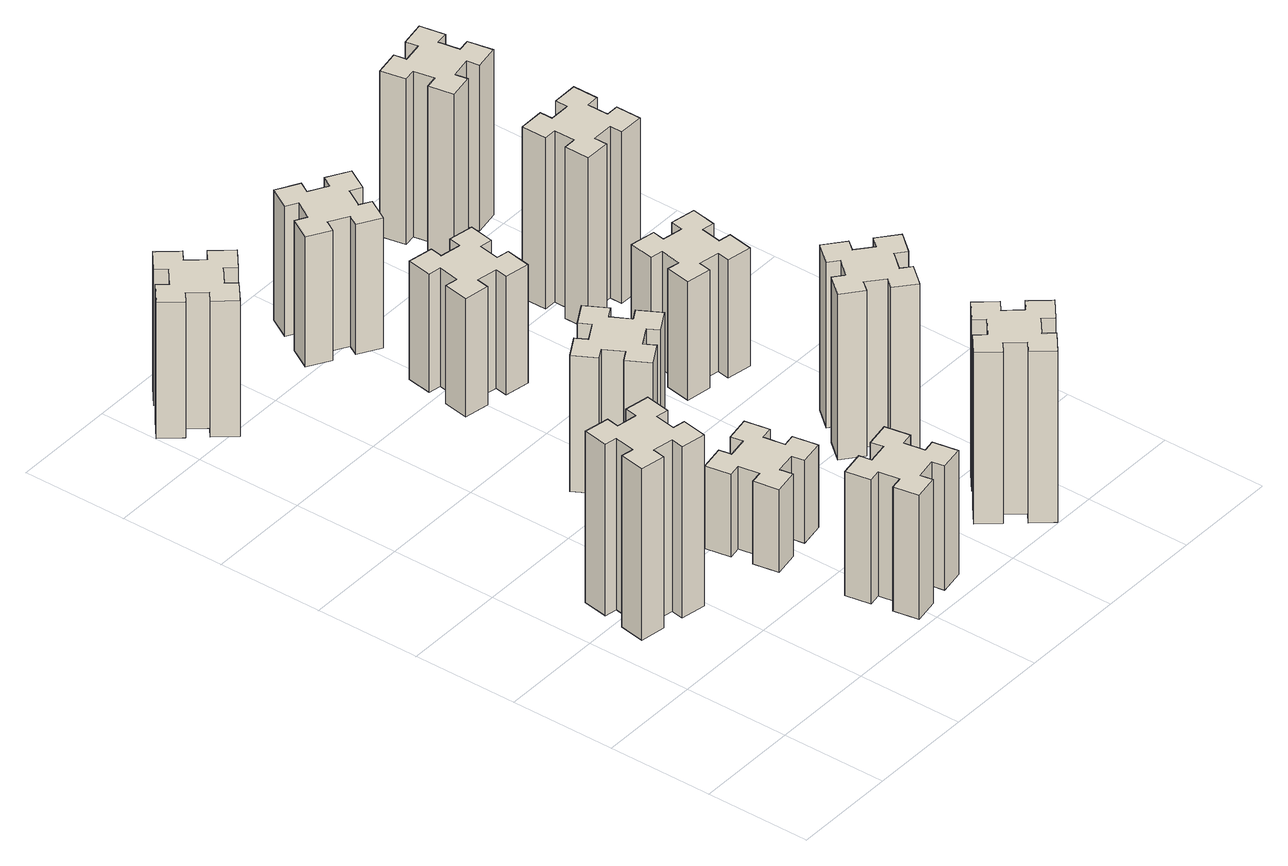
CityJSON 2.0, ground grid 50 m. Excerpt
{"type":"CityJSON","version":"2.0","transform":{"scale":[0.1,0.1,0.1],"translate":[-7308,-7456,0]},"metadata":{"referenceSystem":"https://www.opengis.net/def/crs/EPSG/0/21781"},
"CityObjects":{
"building1":{"type":"Building","attributes":{"class":"1000","function":"1000","usage":"1000","yearOfConstruction":2016,"roofType":"1000","measuredHeight":87,"storeysAboveGround":30,"storeysBelowGround":0},"geometry":[{"type":"Solid","lod":"1","boundaries":[[[[0,1,2,3,4,5,6,7,8,9,10,11,12,13,14,15,16,17,18,19]],[[17,16,20,21]],[[16,15,22,20]],[[15,14,23,22]],[[14,13,24,23]],[[13,12,25,24]],[[12,11,26,25]],[[11,10,27,26]],[[10,9,28,27]],[[9,8,29,28]],[[8,7,30,29]],[[7,6,31,30]],[[6,5,32,31]],[[5,4,33,32]],[[4,3,34,33]],[[3,2,35,34]],[[2,1,36,35]],[[1,0,37,36]],[[0,19,38,37]],[[19,18,39,38]],[[18,17,21,39]],[[24,25,26,27,28,29,30,31,32,33,34,35,36,37,38,39,21,20,22,23]]]]}]},
"building2":{"type":"Building","attributes":{"class":"1000","function":"1000","usage":"1000","yearOfConstruction":2016,"roofType":"1000","measuredHeight":63,"storeysAboveGround":30,"storeysBelowGround":0},"geometry":[{"type":"Solid","lod":"1","boundaries":[[[[40,41,42,43,44,45,46,47,48,49,50,51,52,53,54,55,56,57,58,59]],[[57,56,60,61]],[[56,55,62,60]],[[55,54,63,62]],[[54,53,64,63]],[[53,52,65,64]],[[52,51,66,65]],[[51,50,67,66]],[[50,49,68,67]],[[49,48,69,68]],[[48,47,70,69]],[[47,46,71,70]],[[46,45,72,71]],[[45,44,73,72]],[[44,43,74,73]],[[43,42,75,74]],[[42,41,76,75]],[[41,40,77,76]],[[40,59,78,77]],[[59,58,79,78]],[[58,57,61,79]],[[64,65,66,67,68,69,70,71,72,73,74,75,76,77,78,79,61,60,62,63]]]]}]},
"building3":{"type":"Building","attributes":{"class":"1000","function":"1000","usage":"1000","yearOfConstruction":2016,"roofType":"1000","measuredHeight":69,"storeysAboveGround":30,"storeysBelowGround":0},"geometry":[{"type":"Solid","lod":"1","boundaries":[[[[80,81,82,83,84,85,86,87,88,89,90,91,92,93,94,95,96,97,98,99]],[[97,96,100,101]],[[96,95,102,100]],[[95,94,103,102]],[[94,93,104,103]],[[93,92,105,104]],[[92,91,106,105]],[[91,90,107,106]],[[90,89,108,107]],[[89,88,109,108]],[[88,87,110,109]],[[87,86,111,110]],[[86,85,112,111]],[[85,84,113,112]],[[84,83,114,113]],[[83,82,115,114]],[[82,81,116,115]],[[81,80,117,116]],[[80,99,118,117]],[[99,98,119,118]],[[98,97,101,119]],[[104,105,106,107,108,109,110,111,112,113,114,115,116,117,118,119,101,100,102,103]]]]}]},
"building4":{"type":"Building","attributes":{"class":"1000","function":"1000","usage":"1000","yearOfConstruction":2016,"roofType":"1000","measuredHeight":42,"storeysAboveGround":30,"storeysBelowGround":0},"geometry":[{"type":"Solid","lod":"1","boundaries":[[[[120,121,122,123,124,125,126,127,128,129,130,131,132,133,134,135,136,137,138,139]],[[137,136,140,141]],[[136,135,142,140]],[[135,134,143,142]],[[134,133,144,143]],[[133,132,145,144]],[[132,131,146,145]],[[131,130,147,146]],[[130,129,148,147]],[[129,128,149,148]],[[128,127,150,149]],[[127,126,151,150]],[[126,125,152,151]],[[125,124,153,152]],[[124,123,154,153]],[[123,122,155,154]],[[122,121,156,155]],[[121,120,157,156]],[[120,139,158,157]],[[139,138,159,158]],[[138,137,141,159]],[[144,145,146,147,148,149,150,151,152,153,154,155,156,157,158,159,141,140,142,143]]]]}]},
"building5":{"type":"Building","attributes":{"class":"1000","function":"1000","usage":"1000","yearOfConstruction":2016,"roofType":"1000","measuredHeight":69,"storeysAboveGround":30,"storeysBelowGround":0},"geometry":[{"type":"Solid","lod":"1","boundaries":[[[[160,161,162,163,164,165,166,167,168,169,170,171,172,173,174,175,176,177,178,179]],[[177,176,180,181]],[[176,175,182,180]],[[175,174,183,182]],[[174,173,184,183]],[[173,172,185,184]],[[172,171,186,185]],[[171,170,187,186]],[[170,169,188,187]],[[169,168,189,188]],[[168,167,190,189]],[[167,166,191,190]],[[166,165,192,191]],[[165,164,193,192]],[[164,163,194,193]],[[163,162,195,194]],[[162,161,196,195]],[[161,160,197,196]],[[160,179,198,197]],[[179,178,199,198]],[[178,177,181,199]],[[184,185,186,187,188,189,190,191,192,193,194,195,196,197,198,199,181,180,182,183]]]]}]},
"building6":{"type":"Building","attributes":{"class":"1000","function":"1000","usage":"1000","yearOfConstruction":2016,"roofType":"1000","measuredHeight":60,"storeysAboveGround":30,"storeysBelowGround":0},"geometry":[{"type":"Solid","lod":"1","boundaries":[[[[200,201,202,203,204,205,206,207,208,209,210,211,212,213,214,215,216,217,218,219]],[[217,216,220,221]],[[216,215,222,220]],[[215,214,223,222]],[[214,213,224,223]],[[213,212,225,224]],[[212,211,226,225]],[[211,210,227,226]],[[210,209,228,227]],[[209,208,229,228]],[[208,207,230,229]],[[207,206,231,230]],[[206,205,232,231]],[[205,204,233,232]],[[204,203,234,233]],[[203,202,235,234]],[[202,201,236,235]],[[201,200,237,236]],[[200,219,238,237]],[[219,218,239,238]],[[218,217,221,239]],[[224,225,226,227,228,229,230,231,232,233,234,235,236,237,238,239,221,220,222,223]]]]}]},
"building7":{"type":"Building","attributes":{"class":"1000","function":"1000","usage":"1000","yearOfConstruction":2016,"roofType":"1000","measuredHeight":87,"storeysAboveGround":30,"storeysBelowGround":0},"geometry":[{"type":"Solid","lod":"1","boundaries":[[[[240,241,242,243,244,245,246,247,248,249,250,251,252,253,254,255,256,257,258,259]],[[257,256,260,261]],[[256,255,262,260]],[[255,254,263,262]],[[254,253,264,263]],[[253,252,265,264]],[[252,251,266,265]],[[251,250,267,266]],[[250,249,268,267]],[[249,248,269,268]],[[248,247,270,269]],[[247,246,271,270]],[[246,245,272,271]],[[245,244,273,272]],[[244,243,274,273]],[[243,242,275,274]],[[242,241,276,275]],[[241,240,277,276]],[[240,259,278,277]],[[259,258,279,278]],[[258,257,261,279]],[[264,265,266,267,268,269,270,271,272,273,274,275,276,277,278,279,261,260,262,263]]]]}]},
"building8":{"type":"Building","attributes":{"class":"1000","function":"1000","usage":"1000","yearOfConstruction":2016,"roofType":"1000","measuredHeight":66,"storeysAboveGround":30,"storeysBelowGround":0},"geometry":[{"type":"Solid","lod":"1","boundaries":[[[[280,281,282,283,284,285,286,287,288,289,290,291,292,293,294,295,296,297,298,299]],[[297,296,300,301]],[[296,295,302,300]],[[295,294,303,302]],[[294,293,304,303]],[[293,292,305,304]],[[292,291,306,305]],[[291,290,307,306]],[[290,289,308,307]],[[289,288,309,308]],[[288,287,310,309]],[[287,286,311,310]],[[286,285,312,311]],[[285,284,313,312]],[[284,283,314,313]],[[283,282,315,314]],[[282,281,316,315]],[[281,280,317,316]],[[280,299,318,317]],[[299,298,319,318]],[[298,297,301,319]],[[304,305,306,307,308,309,310,311,312,313,314,315,316,317,318,319,301,300,302,303]]]]}]},
"building9":{"type":"Building","attributes":{"class":"1000","function":"1000","usage":"1000","yearOfConstruction":2016,"roofType":"1000","measuredHeight":84,"storeysAboveGround":30,"storeysBelowGround":0},"geometry":[{"type":"Solid","lod":"1","boundaries":[[[[320,321,322,323,324,325,326,327,328,329,330,331,332,333,334,335,336,337,338,339]],[[337,336,340,341]],[[336,335,342,340]],[[335,334,343,342]],[[334,333,344,343]],[[333,332,345,344]],[[332,331,346,345]],[[331,330,347,346]],[[330,329,348,347]],[[329,328,349,348]],[[328,327,350,349]],[[327,326,351,350]],[[326,325,352,351]],[[325,324,353,352]],[[324,323,354,353]],[[323,322,355,354]],[[322,321,356,355]],[[321,320,357,356]],[[320,339,358,357]],[[339,338,359,358]],[[338,337,341,359]],[[344,345,346,347,348,349,350,351,352,353,354,355,356,357,358,359,341,340,342,343]]]]}]},
"building10":{"type":"Building","attributes":{"class":"1000","function":"1000","usage":"1000","yearOfConstruction":2016,"roofType":"1000","measuredHeight":60,"storeysAboveGround":30,"storeysBelowGround":0},"geometry":[{"type":"Solid","lod":"1","boundaries":[[[[360,361,362,363,364,365,366,367,368,369,370,371,372,373,374,375,376,377,378,379]],[[377,376,380,381]],[[376,375,382,380]],[[375,374,383,382]],[[374,373,384,383]],[[373,372,385,384]],[[372,371,386,385]],[[371,370,387,386]],[[370,369,388,387]],[[369,368,389,388]],[[368,367,390,389]],[[367,366,391,390]],[[366,365,392,391]],[[365,364,393,392]],[[364,363,394,393]],[[363,362,395,394]],[[362,361,396,395]],[[361,360,397,396]],[[360,379,398,397]],[[379,378,399,398]],[[378,377,381,399]],[[384,385,386,387,388,389,390,391,392,393,394,395,396,397,398,399,381,380,382,383]]]]}]},
"building11":{"type":"Building","attributes":{"class":"1000","function":"1000","usage":"1000","yearOfConstruction":2016,"roofType":"1000","measuredHeight":87,"storeysAboveGround":30,"storeysBelowGround":0},"geometry":[{"type":"Solid","lod":"1","boundaries":[[[[400,401,402,403,404,405,406,407,408,409,410,411,412,413,414,415,416,417,418,419]],[[417,416,420,421]],[[416,415,422,420]],[[415,414,423,422]],[[414,413,424,423]],[[413,412,425,424]],[[412,411,426,425]],[[411,410,427,426]],[[410,409,428,427]],[[409,408,429,428]],[[408,407,430,429]],[[407,406,431,430]],[[406,405,432,431]],[[405,404,433,432]],[[404,403,434,433]],[[403,402,435,434]],[[402,401,436,435]],[[401,400,437,436]],[[400,419,438,437]],[[419,418,439,438]],[[418,417,421,439]],[[424,425,426,427,428,429,430,431,432,433,434,435,436,437,438,439,421,420,422,423]]]]}]},
"building12":{"type":"Building","attributes":{"class":"1000","function":"1000","usage":"1000","yearOfConstruction":2016,"roofType":"1000","measuredHeight":84,"storeysAboveGround":30,"storeysBelowGround":0},"geometry":[{"type":"Solid","lod":"1","boundaries":[[[[440,441,442,443,444,445,446,447,448,449,450,451,452,453,454,455,456,457,458,459]],[[457,456,460,461]],[[456,455,462,460]],[[455,454,463,462]],[[454,453,464,463]],[[453,452,465,464]],[[452,451,466,465]],[[451,450,467,466]],[[450,449,468,467]],[[449,448,469,468]],[[448,447,470,469]],[[447,446,471,470]],[[446,445,472,471]],[[445,444,473,472]],[[444,443,474,473]],[[443,442,475,474]],[[442,441,476,475]],[[441,440,477,476]],[[440,459,478,477]],[[459,458,479,478]],[[458,457,461,479]],[[464,465,466,467,468,469,470,471,472,473,474,475,476,477,478,479,461,460,462,463]]]]}]}
},
"vertices":[
[445,917,0],[462,1015,0],[521,1005,0],[542,1123,0],[424,1144,0],[414,1085,0],[315,1102,0],[326,1161,0],[207,1182,0],[187,1064,0],[246,1054,0],[228,955,0],[169,966,0],[148,847,0],[267,827,0],[277,886,0],[375,868,0],[365,809,0],[483,788,0],[504,907,0],[375,868,870],[365,809,870],[277,886,870],[267,827,870],[148,847,870],[169,966,870],[228,955,870],[246,1054,870],[187,1064,870],[207,1182,870],[326,1161,870],[315,1102,870],[414,1085,870],[424,1144,870],[542,1123,870],[521,1005,870],[462,1015,870],[445,917,870],[504,907,870],[483,788,870],
[1055,128,0],[1154,146,0],[1164,87,0],[1282,107,0],[1261,226,0],[1202,215,0],[1185,314,0],[1244,324,0],[1223,442,0],[1105,421,0],[1115,362,0],[1017,345,0],[1007,404,0],[888,383,0],[909,265,0],[968,275,0],[986,177,0],[927,167,0],[947,48,0],[1066,69,0],[986,177,630],[927,167,630],[968,275,630],[909,265,630],[888,383,630],[1007,404,630],[1017,345,630],[1115,362,630],[1105,421,630],[1223,442,630],[1244,324,630],[1185,314,630],[1202,215,630],[1261,226,630],[1282,107,630],[1164,87,630],[1154,146,630],[1055,128,630],[1066,69,630],[947,48,630],
[278,3089,0],[354,3153,0],[393,3107,0],[485,3184,0],[408,3276,0],[362,3238,0],[297,3314,0],[343,3353,0],[266,3445,0],[174,3368,0],[213,3322,0],[136,3257,0],[98,3303,0],[6,3226,0],[83,3134,0],[129,3173,0],[193,3096,0],[147,3058,0],[224,2966,0],[316,3043,0],[193,3096,690],[147,3058,690],[129,3173,690],[83,3134,690],[6,3226,690],[98,3303,690],[136,3257,690],[213,3322,690],[174,3368,690],[266,3445,690],[343,3353,690],[297,3314,690],[362,3238,690],[408,3276,690],[485,3184,690],[393,3107,690],[354,3153,690],[278,3089,690],[316,3043,690],[224,2966,690],
[1015,1002,0],[917,985,0],[907,1044,0],[788,1023,0],[809,905,0],[868,915,0],[886,817,0],[827,807,0],[847,688,0],[966,709,0],[955,768,0],[1054,786,0],[1064,727,0],[1182,747,0],[1161,866,0],[1102,855,0],[1085,954,0],[1144,964,0],[1123,1082,0],[1005,1061,0],[1085,954,420],[1144,964,420],[1102,855,420],[1161,866,420],[1182,747,420],[1064,727,420],[1054,786,420],[955,768,420],[966,709,420],[847,688,420],[827,807,420],[886,817,420],[868,915,420],[809,905,420],[788,1023,420],[907,1044,420],[917,985,420],[1015,1002,420],[1005,1061,420],[1123,1082,420],
[865,1614,0],[915,1527,0],[863,1497,0],[923,1393,0],[1027,1453,0],[997,1505,0],[1084,1555,0],[1114,1503,0],[1218,1563,0],[1158,1667,0],[1106,1637,0],[1056,1724,0],[1108,1754,0],[1048,1858,0],[944,1798,0],[974,1746,0],[887,1696,0],[857,1748,0],[753,1688,0],[813,1584,0],[887,1696,690],[857,1748,690],[974,1746,690],[944,1798,690],[1048,1858,690],[1108,1754,690],[1056,1724,690],[1106,1637,690],[1158,1667,690],[1218,1563,690],[1114,1503,690],[1084,1555,690],[997,1505,690],[1027,1453,690],[923,1393,690],[863,1497,690],[915,1527,690],[865,1614,690],[813,1584,690],[753,1688,690],
[986,2534,0],[968,2435,0],[909,2446,0],[888,2327,0],[1007,2307,0],[1017,2366,0],[1115,2348,0],[1105,2289,0],[1223,2268,0],[1244,2387,0],[1185,2397,0],[1202,2495,0],[1261,2485,0],[1282,2603,0],[1164,2624,0],[1154,2565,0],[1055,2582,0],[1066,2641,0],[947,2662,0],[927,2544,0],[1055,2582,600],[1066,2641,600],[1154,2565,600],[1164,2624,600],[1282,2603,600],[1261,2485,600],[1202,2495,600],[1185,2397,600],[1244,2387,600],[1223,2268,600],[1105,2289,600],[1115,2348,600],[1017,2366,600],[1007,2307,600],[888,2327,600],[909,2446,600],[968,2435,600],[986,2534,600],[927,2544,600],[947,2662,600],
[1858,129,0],[1934,193,0],[1973,147,0],[2065,224,0],[1988,316,0],[1942,278,0],[1877,354,0],[1923,393,0],[1846,485,0],[1754,408,0],[1793,362,0],[1716,297,0],[1678,343,0],[1586,266,0],[1663,174,0],[1709,213,0],[1773,136,0],[1727,98,0],[1804,6,0],[1896,83,0],[1773,136,870],[1727,98,870],[1709,213,870],[1663,174,870],[1586,266,870],[1678,343,870],[1716,297,870],[1793,362,870],[1754,408,870],[1846,485,870],[1923,393,870],[1877,354,870],[1942,278,870],[1988,316,870],[2065,224,870],[1973,147,870],[1934,193,870],[1858,129,870],[1896,83,870],[1804,6,870],
[1084,3176,0],[997,3226,0],[1027,3278,0],[923,3338,0],[863,3234,0],[915,3204,0],[865,3117,0],[813,3147,0],[753,3043,0],[857,2983,0],[887,3035,0],[974,2985,0],[944,2933,0],[1048,2873,0],[1108,2977,0],[1056,3007,0],[1106,3094,0],[1158,3064,0],[1218,3168,0],[1114,3228,0],[1106,3094,660],[1158,3064,660],[1056,3007,660],[1108,2977,660],[1048,2873,660],[944,2933,660],[974,2985,660],[887,3035,660],[857,2983,660],[753,3043,660],[813,3147,660],[865,3117,660],[915,3204,660],[863,3234,660],[923,3338,660],[1027,3278,660],[997,3226,660],[1084,3176,660],[1114,3228,660],[1218,3168,660],
[1877,876,0],[1942,953,0],[1988,914,0],[2065,1006,0],[1973,1083,0],[1934,1037,0],[1858,1102,0],[1896,1148,0],[1804,1225,0],[1727,1133,0],[1773,1094,0],[1709,1018,0],[1663,1056,0],[1586,964,0],[1678,887,0],[1716,933,0],[1793,869,0],[1754,823,0],[1846,746,0],[1923,838,0],[1793,869,840],[1754,823,840],[1716,933,840],[1678,887,840],[1586,964,840],[1663,1056,840],[1709,1018,840],[1773,1094,840],[1727,1133,840],[1804,1225,840],[1896,1148,840],[1858,1102,840],[1934,1037,840],[1973,1083,840],[2065,1006,840],[1988,914,840],[1942,953,840],[1877,876,840],[1923,838,840],[1846,746,840],
[1657,1726,0],[1755,1708,0],[1745,1649,0],[1863,1628,0],[1884,1747,0],[1825,1757,0],[1842,1855,0],[1901,1845,0],[1922,1963,0],[1804,1984,0],[1794,1925,0],[1695,1942,0],[1706,2001,0],[1587,2022,0],[1567,1904,0],[1626,1894,0],[1608,1795,0],[1549,1806,0],[1528,1687,0],[1647,1667,0],[1608,1795,600],[1549,1806,600],[1626,1894,600],[1567,1904,600],[1587,2022,600],[1706,2001,600],[1695,1942,600],[1794,1925,600],[1804,1984,600],[1922,1963,600],[1901,1845,600],[1842,1855,600],[1825,1757,600],[1884,1747,600],[1863,1628,600],[1745,1649,600],[1755,1708,600],[1657,1726,600],[1647,1667,600],[1528,1687,600],
[1875,2575,0],[1775,2575,0],[1775,2635,0],[1655,2635,0],[1655,2515,0],[1715,2515,0],[1715,2415,0],[1655,2415,0],[1655,2295,0],[1775,2295,0],[1775,2355,0],[1875,2355,0],[1875,2295,0],[1995,2295,0],[1995,2415,0],[1935,2415,0],[1935,2515,0],[1995,2515,0],[1995,2635,0],[1875,2635,0],[1935,2515,870],[1995,2515,870],[1935,2415,870],[1995,2415,870],[1995,2295,870],[1875,2295,870],[1875,2355,870],[1775,2355,870],[1775,2295,870],[1655,2295,870],[1655,2415,870],[1715,2415,870],[1715,2515,870],[1655,2515,870],[1655,2635,870],[1775,2635,870],[1775,2575,870],[1875,2575,870],[1875,2635,870],[1995,2635,870],
[1942,3175,0],[1925,3274,0],[1984,3284,0],[1963,3402,0],[1845,3381,0],[1855,3322,0],[1757,3305,0],[1747,3364,0],[1628,3343,0],[1649,3225,0],[1708,3235,0],[1726,3137,0],[1667,3127,0],[1687,3008,0],[1806,3029,0],[1795,3088,0],[1894,3106,0],[1904,3047,0],[2022,3067,0],[2001,3186,0],[1894,3106,840],[1904,3047,840],[1795,3088,840],[1806,3029,840],[1687,3008,840],[1667,3127,840],[1726,3137,840],[1708,3235,840],[1649,3225,840],[1628,3343,840],[1747,3364,840],[1757,3305,840],[1855,3322,840],[1845,3381,840],[1963,3402,840],[1984,3284,840],[1925,3274,840],[1942,3175,840],[2001,3186,840],[2022,3067,840]
]}
